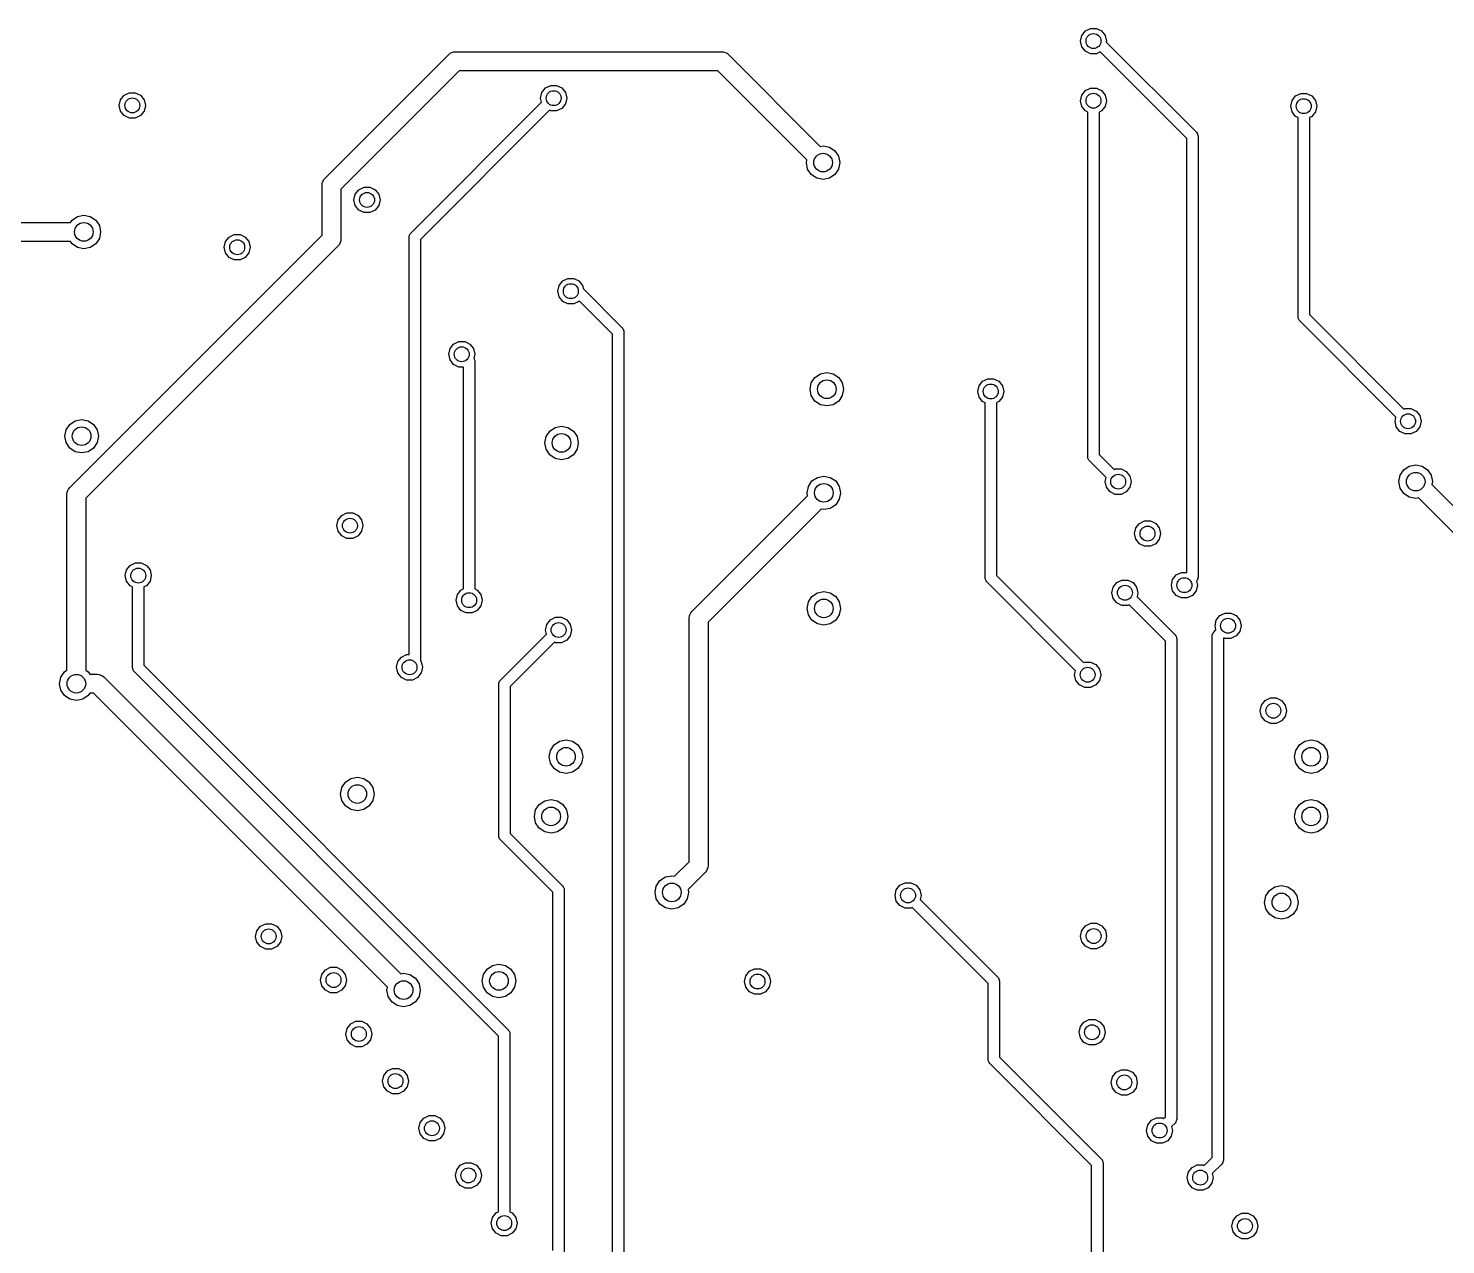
# Model space of a CAD drawing. Extents: x 0.05 to 3.89, y 0.04 to 4.21.
# Drawn here: x 1.637 to 2.386, y 2.164 to 2.806 of the extents above; entities that cross this region are included whole.
import ezdxf

# ---------------------------------------------------------------- set-up
doc = ezdxf.new("R2010")
doc.units = 0
doc.header["$MEASUREMENT"] = 0
doc.layers.add('BLACK', color=7, linetype='CONTINUOUS')

msp = doc.modelspace()

# ---------------------------------------------------------------- linework, layer by layer
at = {"layer": 'BLACK', "linetype": 'CONTINUOUS'}
for p, q in [((2.19305, 2.79921), (2.19373, 2.8022)), ((2.19373, 2.8022), (2.19564, 2.8046)), ((2.19564, 2.8046), (2.1984, 2.80593)), ((2.1984, 2.80593), (2.20147, 2.80593)), ((2.20147, 2.80593), (2.20423, 2.8046)), ((2.20423, 2.8046), (2.20614, 2.8022)), ((2.20614, 2.8022), (2.20683, 2.79921)), ((1.86003, 2.79274), (1.86184, 2.79349)), ((1.86184, 2.79349), (1.86281, 2.79358)), ((1.86184, 2.79349), (1.86184, 2.79349)), ((1.86281, 2.79358), (2.00354, 2.79358)), ((2.00354, 2.79358), (2.00452, 2.79349)), ((2.00452, 2.79349), (2.00452, 2.79349)), ((2.00452, 2.79349), (2.00527, 2.79318)), ((2.00527, 2.79318), (2.00632, 2.79274)), ((2.19373, 2.79622), (2.19305, 2.79921)), ((2.19564, 2.79383), (2.19373, 2.79622)), ((2.1984, 2.7925), (2.19564, 2.79383)), ((2.20346, 2.79345), (2.20147, 2.7925)), ((2.24918, 2.74773), (2.20346, 2.79345)), ((2.20683, 2.79921), (2.20671, 2.79869)), ((2.20671, 2.79869), (2.2543, 2.7511)), ((1.79383, 2.72667), (1.85928, 2.79212)), ((1.85928, 2.79212), (1.86003, 2.79274)), ((2.00632, 2.79274), (2.00632, 2.79274)), ((2.00632, 2.79274), (2.00708, 2.79212)), ((2.00708, 2.79212), (2.0556, 2.7436)), ((2.20147, 2.7925), (2.1984, 2.7925)), ((1.86488, 2.78358), (1.80236, 2.72106)), ((2.00147, 2.78358), (1.86488, 2.78358)), ((2.04852, 2.73653), (2.00147, 2.78358)), ((1.68592, 2.76821), (1.68783, 2.77061)), ((1.68783, 2.77061), (1.69059, 2.77194)), ((1.69059, 2.77194), (1.69366, 2.77194)), ((1.69366, 2.77194), (1.69642, 2.77061)), ((1.69642, 2.77061), (1.69833, 2.76821)), ((1.90785, 2.76907), (1.90853, 2.77205)), ((1.90853, 2.77205), (1.91044, 2.77445)), ((1.91044, 2.77445), (1.9132, 2.77578)), ((1.9132, 2.77578), (1.91627, 2.77578)), ((1.91627, 2.77578), (1.91903, 2.77445)), ((1.91903, 2.77445), (1.92094, 2.77205)), ((1.92094, 2.77205), (1.92162, 2.76907)), ((2.19305, 2.76772), (2.19373, 2.77071)), ((2.19373, 2.77071), (2.19564, 2.7731)), ((2.19564, 2.7731), (2.1984, 2.77443)), ((2.1984, 2.77443), (2.20147, 2.77443)), ((2.20147, 2.77443), (2.20423, 2.7731)), ((2.20423, 2.7731), (2.20614, 2.77071)), ((2.20614, 2.77071), (2.20683, 2.76772)), ((2.30673, 2.77021), (2.30949, 2.77154)), ((2.30949, 2.77154), (2.31256, 2.77154)), ((2.31256, 2.77154), (2.31532, 2.77021)), ((1.68524, 2.76522), (1.68592, 2.76821)), ((1.68592, 2.76223), (1.68524, 2.76522)), ((1.69833, 2.76821), (1.69902, 2.76522)), ((1.69902, 2.76522), (1.69833, 2.76223)), ((1.83928, 2.69785), (1.90834, 2.76691)), ((1.90834, 2.76691), (1.90785, 2.76907)), ((1.91903, 2.76368), (1.91627, 2.76235)), ((1.92094, 2.76608), (1.91903, 2.76368)), ((1.92162, 2.76907), (1.92094, 2.76608)), ((2.19373, 2.76473), (2.19305, 2.76772)), ((2.19564, 2.76233), (2.19373, 2.76473)), ((2.20614, 2.76473), (2.20423, 2.76233)), ((2.20683, 2.76772), (2.20614, 2.76473)), ((2.30413, 2.76483), (2.30482, 2.76782)), ((2.30482, 2.76184), (2.30413, 2.76483)), ((2.30482, 2.76782), (2.30673, 2.77021)), ((2.31532, 2.77021), (2.31723, 2.76782)), ((2.31723, 2.76782), (2.31791, 2.76483)), ((2.31791, 2.76483), (2.31723, 2.76184)), ((1.68783, 2.75983), (1.68592, 2.76223)), ((1.69059, 2.7585), (1.68783, 2.75983)), ((1.69366, 2.7585), (1.69059, 2.7585)), ((1.69642, 2.75983), (1.69366, 2.7585)), ((1.69833, 2.76223), (1.69642, 2.75983)), ((1.91257, 2.76265), (1.8444, 2.69449)), ((1.9132, 2.76235), (1.91257, 2.76265)), ((1.91627, 2.76235), (1.9132, 2.76235)), ((2.19694, 2.76171), (2.19564, 2.76233)), ((2.19694, 2.57959), (2.19694, 2.76171)), ((2.20423, 2.76233), (2.20294, 2.76171)), ((2.20294, 2.76171), (2.20294, 2.58083)), ((2.30673, 2.75944), (2.30482, 2.76184)), ((2.30802, 2.75882), (2.30673, 2.75944)), ((2.30802, 2.65354), (2.30802, 2.75882)), ((2.31532, 2.75944), (2.31402, 2.75882)), ((2.31402, 2.75882), (2.31402, 2.65479)), ((2.31723, 2.76184), (2.31532, 2.75944)), ((2.2543, 2.7511), (2.25467, 2.75064)), ((2.25467, 2.75064), (2.25512, 2.74956)), ((2.25512, 2.74956), (2.25518, 2.74897)), ((2.25518, 2.74897), (2.25518, 2.51607)), ((2.0556, 2.7436), (2.05709, 2.7439)), ((2.05709, 2.7439), (2.06048, 2.74322)), ((2.06048, 2.74322), (2.06335, 2.7413)), ((2.06335, 2.7413), (2.06527, 2.73843)), ((2.24918, 2.51859), (2.24918, 2.74773)), ((2.04823, 2.73504), (2.04852, 2.73653)), ((2.0489, 2.73165), (2.04823, 2.73504)), ((2.06527, 2.73843), (2.06594, 2.73504)), ((2.06594, 2.73504), (2.06527, 2.73165)), ((1.79277, 2.72486), (1.7932, 2.72591)), ((1.7932, 2.72591), (1.79383, 2.72667)), ((1.7932, 2.72591), (1.7932, 2.72591)), ((2.05082, 2.72878), (2.0489, 2.73165)), ((2.0537, 2.72686), (2.05082, 2.72878)), ((2.05709, 2.72618), (2.0537, 2.72686)), ((2.06048, 2.72686), (2.05709, 2.72618)), ((2.06335, 2.72878), (2.06048, 2.72686)), ((2.06527, 2.73165), (2.06335, 2.72878)), ((1.79236, 2.72313), (1.79246, 2.72411)), ((1.79236, 2.69668), (1.79236, 2.72313)), ((1.79246, 2.72411), (1.79268, 2.72464)), ((1.79268, 2.72464), (1.79277, 2.72486)), ((1.80236, 2.72106), (1.80236, 2.69461)), ((1.80925, 2.71535), (1.80993, 2.71834)), ((1.80993, 2.71834), (1.81185, 2.72074)), ((1.81185, 2.72074), (1.81461, 2.72207)), ((1.81461, 2.72207), (1.81767, 2.72207)), ((1.81767, 2.72207), (1.82044, 2.72074)), ((1.82044, 2.72074), (1.82235, 2.71834)), ((1.82235, 2.71834), (1.82303, 2.71535)), ((1.80993, 2.71236), (1.80925, 2.71535)), ((1.81185, 2.70997), (1.80993, 2.71236)), ((1.82235, 2.71236), (1.82044, 2.70997)), ((1.82303, 2.71535), (1.82235, 2.71236)), ((1.24213, 2.70343), (1.65943, 2.70343)), ((1.65943, 2.70343), (1.66027, 2.70469)), ((1.66027, 2.70469), (1.66315, 2.70661)), ((1.66315, 2.70661), (1.66654, 2.70728)), ((1.66654, 2.70728), (1.66993, 2.70661)), ((1.66993, 2.70661), (1.6728, 2.70469)), ((1.6728, 2.70469), (1.67472, 2.70182)), ((1.81461, 2.70864), (1.81185, 2.70997)), ((1.81767, 2.70864), (1.81461, 2.70864)), ((1.82044, 2.70997), (1.81767, 2.70864)), ((1.65906, 2.56338), (1.79236, 2.69668)), ((1.67472, 2.70182), (1.67539, 2.69843)), ((1.67539, 2.69843), (1.67472, 2.69504)), ((1.74133, 2.69334), (1.74324, 2.69574)), ((1.74324, 2.69574), (1.74601, 2.69707)), ((1.74601, 2.69707), (1.74907, 2.69707)), ((1.74907, 2.69707), (1.75184, 2.69574)), ((1.75184, 2.69574), (1.75375, 2.69334)), ((1.8384, 2.69573), (1.83846, 2.69631)), ((1.8384, 2.47522), (1.8384, 2.69573)), ((1.83846, 2.69631), (1.8389, 2.6974)), ((1.8389, 2.6974), (1.83928, 2.69785)), ((1.65943, 2.69343), (1.2442, 2.69343)), ((1.66027, 2.69216), (1.65943, 2.69343)), ((1.66315, 2.69024), (1.66027, 2.69216)), ((1.66654, 2.68957), (1.66315, 2.69024)), ((1.66993, 2.69024), (1.66654, 2.68957)), ((1.8009, 2.69107), (1.6676, 2.55777)), ((1.6728, 2.69216), (1.66993, 2.69024)), ((1.67472, 2.69504), (1.6728, 2.69216)), ((1.74065, 2.69035), (1.74133, 2.69334)), ((1.74133, 2.68736), (1.74065, 2.69035)), ((1.75375, 2.69334), (1.75443, 2.69035)), ((1.75443, 2.69035), (1.75375, 2.68736)), ((1.80152, 2.69183), (1.8009, 2.69107)), ((1.80218, 2.69343), (1.80152, 2.69183)), ((1.80152, 2.69183), (1.80152, 2.69183)), ((1.80227, 2.69363), (1.80218, 2.69343)), ((1.80236, 2.69461), (1.80227, 2.69363)), ((1.80227, 2.69363), (1.80227, 2.69363)), ((1.8444, 2.69449), (1.8444, 2.47198)), ((1.74324, 2.68497), (1.74133, 2.68736)), ((1.74601, 2.68364), (1.74324, 2.68497)), ((1.74907, 2.68364), (1.74601, 2.68364)), ((1.75184, 2.68497), (1.74907, 2.68364)), ((1.75375, 2.68736), (1.75184, 2.68497)), ((1.91951, 2.67252), (1.92228, 2.67385)), ((1.92228, 2.67385), (1.92534, 2.67385)), ((1.92534, 2.67385), (1.9281, 2.67252)), ((1.91692, 2.66713), (1.9176, 2.67012)), ((1.9176, 2.66415), (1.91692, 2.66713)), ((1.9176, 2.67012), (1.91951, 2.67252)), ((1.9281, 2.67252), (1.93002, 2.67012)), ((1.93002, 2.67012), (1.93043, 2.6683)), ((1.93043, 2.6683), (1.95094, 2.64779)), ((1.91951, 2.66175), (1.9176, 2.66415)), ((1.92228, 2.66042), (1.91951, 2.66175)), ((1.92534, 2.66042), (1.92228, 2.66042)), ((1.9281, 2.66175), (1.92534, 2.66042)), ((1.92828, 2.66197), (1.9281, 2.66175)), ((1.94582, 2.64443), (1.92828, 2.66197)), ((2.30808, 2.65296), (2.30802, 2.65354)), ((2.30853, 2.65188), (2.30808, 2.65296)), ((2.3089, 2.65142), (2.30853, 2.65188)), ((2.35974, 2.60058), (2.3089, 2.65142)), ((2.31402, 2.65479), (2.36397, 2.60484)), ((1.94582, 2.15709), (1.94582, 2.64443)), ((1.95094, 2.64779), (1.95131, 2.64734)), ((1.95131, 2.64734), (1.95131, 2.64734)), ((1.95131, 2.64734), (1.95176, 2.64625)), ((1.95176, 2.64625), (1.95182, 2.64567)), ((1.95182, 2.64567), (1.95182, 2.15584)), ((1.8593, 2.63381), (1.85999, 2.6368)), ((1.85999, 2.6368), (1.8619, 2.63919)), ((1.8619, 2.63919), (1.86466, 2.64052)), ((1.86466, 2.64052), (1.86773, 2.64052)), ((1.86773, 2.64052), (1.87049, 2.63919)), ((1.87049, 2.63919), (1.8724, 2.6368)), ((1.8724, 2.6368), (1.87308, 2.63381)), ((1.85999, 2.63082), (1.8593, 2.63381)), ((1.8619, 2.62842), (1.85999, 2.63082)), ((1.86466, 2.62709), (1.8619, 2.62842)), ((1.87308, 2.63381), (1.87258, 2.63158)), ((1.87258, 2.63158), (1.87302, 2.63051)), ((1.87302, 2.63051), (1.87308, 2.62992)), ((1.87308, 2.62992), (1.87308, 2.50995)), ((1.86708, 2.62709), (1.86466, 2.62709)), ((1.86708, 2.50995), (1.86708, 2.62709)), ((2.05087, 2.61874), (2.05279, 2.62162)), ((2.05279, 2.62162), (2.05567, 2.62354)), ((2.05567, 2.62354), (2.05906, 2.62421)), ((2.05906, 2.62421), (2.06245, 2.62354)), ((2.06245, 2.62354), (2.06532, 2.62162)), ((2.06532, 2.62162), (2.06724, 2.61874)), ((2.14137, 2.61956), (2.14414, 2.62089)), ((2.14414, 2.62089), (2.1472, 2.62089)), ((2.1472, 2.62089), (2.14996, 2.61956)), ((2.0502, 2.61535), (2.05087, 2.61874)), ((2.05087, 2.61196), (2.0502, 2.61535)), ((2.06724, 2.61874), (2.06791, 2.61535)), ((2.06791, 2.61535), (2.06724, 2.61196)), ((2.13878, 2.61417), (2.13946, 2.61716)), ((2.13946, 2.61118), (2.13878, 2.61417)), ((2.13946, 2.61716), (2.14137, 2.61956)), ((2.14996, 2.61956), (2.15188, 2.61716)), ((2.15188, 2.61716), (2.15256, 2.61417)), ((2.15256, 2.61417), (2.15188, 2.61118)), ((2.05279, 2.60909), (2.05087, 2.61196)), ((2.05567, 2.60717), (2.05279, 2.60909)), ((2.05906, 2.6065), (2.05567, 2.60717)), ((2.06245, 2.60717), (2.05906, 2.6065)), ((2.06532, 2.60909), (2.06245, 2.60717)), ((2.06724, 2.61196), (2.06532, 2.60909)), ((2.14137, 2.60879), (2.13946, 2.61118)), ((2.14267, 2.60816), (2.14137, 2.60879)), ((2.14267, 2.51575), (2.14267, 2.60816)), ((2.14996, 2.60879), (2.14867, 2.60816)), ((2.14867, 2.60816), (2.14867, 2.51699)), ((2.15188, 2.61118), (2.14996, 2.60879)), ((1.65909, 2.59681), (1.66196, 2.59874)), ((1.66196, 2.59874), (1.66535, 2.59941)), ((1.66535, 2.59941), (1.66874, 2.59874)), ((1.66874, 2.59874), (1.67162, 2.59681)), ((2.35925, 2.59843), (2.35974, 2.60058)), ((2.35993, 2.59544), (2.35925, 2.59843)), ((2.36397, 2.60484), (2.36461, 2.60514)), ((2.36461, 2.60514), (2.36767, 2.60514)), ((2.36767, 2.60514), (2.37044, 2.60381)), ((2.37044, 2.60381), (2.37235, 2.60141)), ((2.37235, 2.60141), (2.37303, 2.59843)), ((2.37303, 2.59843), (2.37235, 2.59544)), ((1.6565, 2.59055), (1.65717, 2.59394)), ((1.65717, 2.59394), (1.65909, 2.59681)), ((1.67162, 2.59681), (1.67354, 2.59394)), ((1.67354, 2.59394), (1.67421, 2.59055)), ((1.91071, 2.5904), (1.91263, 2.59327)), ((1.91263, 2.59327), (1.91551, 2.59519)), ((1.91551, 2.59519), (1.9189, 2.59587)), ((1.9189, 2.59587), (1.92229, 2.59519)), ((1.92229, 2.59519), (1.92516, 2.59327)), ((1.92516, 2.59327), (1.92708, 2.5904)), ((2.36185, 2.59304), (2.35993, 2.59544)), ((2.36461, 2.59171), (2.36185, 2.59304)), ((2.36767, 2.59171), (2.36461, 2.59171)), ((2.37044, 2.59304), (2.36767, 2.59171)), ((2.37235, 2.59544), (2.37044, 2.59304)), ((1.65717, 2.58716), (1.6565, 2.59055)), ((1.65909, 2.58429), (1.65717, 2.58716)), ((1.66196, 2.58237), (1.65909, 2.58429)), ((1.67162, 2.58429), (1.66874, 2.58237)), ((1.67354, 2.58716), (1.67162, 2.58429)), ((1.67421, 2.59055), (1.67354, 2.58716)), ((1.91004, 2.58701), (1.91071, 2.5904)), ((1.91071, 2.58362), (1.91004, 2.58701)), ((1.91263, 2.58074), (1.91071, 2.58362)), ((1.92708, 2.58362), (1.92516, 2.58074)), ((1.92708, 2.5904), (1.92776, 2.58701)), ((1.92776, 2.58701), (1.92708, 2.58362)), ((1.66535, 2.58169), (1.66196, 2.58237)), ((1.66874, 2.58237), (1.66535, 2.58169)), ((1.91551, 2.57882), (1.91263, 2.58074)), ((1.9189, 2.57815), (1.91551, 2.57882)), ((1.92229, 2.57882), (1.9189, 2.57815)), ((1.92516, 2.58074), (1.92229, 2.57882)), ((2.19699, 2.57901), (2.19694, 2.57959)), ((2.19744, 2.57792), (2.19699, 2.57901)), ((2.19782, 2.57747), (2.19744, 2.57792)), ((2.20659, 2.56869), (2.19782, 2.57747)), ((2.20294, 2.58083), (2.21082, 2.57295)), ((2.05122, 2.56689), (2.05409, 2.56881)), ((2.05409, 2.56881), (2.05748, 2.56949)), ((2.05748, 2.56949), (2.06087, 2.56881)), ((2.06087, 2.56881), (2.06374, 2.56689)), ((2.2061, 2.56654), (2.20659, 2.56869)), ((2.21082, 2.57295), (2.21146, 2.57325)), ((2.21146, 2.57325), (2.21453, 2.57325)), ((2.21453, 2.57325), (2.21729, 2.57192)), ((2.21729, 2.57192), (2.2192, 2.56952)), ((2.2192, 2.56952), (2.21988, 2.56654)), ((2.36132, 2.56654), (2.36199, 2.56993)), ((2.36199, 2.56993), (2.36391, 2.5728)), ((2.36391, 2.5728), (2.36679, 2.57472)), ((2.36679, 2.57472), (2.37018, 2.57539)), ((2.37018, 2.57539), (2.37357, 2.57472)), ((2.37357, 2.57472), (2.37644, 2.5728)), ((2.37644, 2.5728), (2.37836, 2.56993)), ((2.37836, 2.56993), (2.37904, 2.56654)), ((1.65769, 2.56082), (1.65779, 2.56104)), ((1.65779, 2.56104), (1.6581, 2.56179)), ((1.6581, 2.56179), (1.65844, 2.56262)), ((1.65844, 2.56262), (1.65906, 2.56338)), ((1.65844, 2.56262), (1.65844, 2.56262)), ((2.04862, 2.56063), (2.0493, 2.56402)), ((2.0493, 2.56402), (2.05122, 2.56689)), ((2.06374, 2.56689), (2.06566, 2.56402)), ((2.06566, 2.56402), (2.06634, 2.56063)), ((2.20678, 2.56355), (2.2061, 2.56654)), ((2.2087, 2.56115), (2.20678, 2.56355)), ((2.21146, 2.55982), (2.2087, 2.56115)), ((2.21729, 2.56115), (2.21453, 2.55982)), ((2.2192, 2.56355), (2.21729, 2.56115)), ((2.21988, 2.56654), (2.2192, 2.56355)), ((2.36199, 2.56315), (2.36132, 2.56654)), ((2.36391, 2.56027), (2.36199, 2.56315)), ((2.37904, 2.56654), (2.37874, 2.56504)), ((2.37874, 2.56504), (2.42243, 2.52135)), ((1.6576, 2.55985), (1.65769, 2.56082)), ((1.6576, 2.46695), (1.6576, 2.55985)), ((1.6676, 2.55777), (1.6676, 2.46695)), ((1.9878, 2.49802), (2.04892, 2.55914)), ((2.04892, 2.55914), (2.04862, 2.56063)), ((2.06374, 2.55437), (2.06087, 2.55245)), ((2.06566, 2.55724), (2.06374, 2.55437)), ((2.06634, 2.56063), (2.06566, 2.55724)), ((2.21453, 2.55982), (2.21146, 2.55982)), ((2.36679, 2.55835), (2.36391, 2.56027)), ((2.37018, 2.55768), (2.36679, 2.55835)), ((2.37167, 2.55797), (2.37018, 2.55768)), ((2.4139, 2.51574), (2.37167, 2.55797)), ((1.8002, 2.54331), (1.80088, 2.5463)), ((1.80088, 2.5463), (1.80279, 2.54869)), ((1.80279, 2.54869), (1.80555, 2.55002)), ((1.80555, 2.55002), (1.80862, 2.55002)), ((1.80862, 2.55002), (1.81138, 2.54869)), ((1.81138, 2.54869), (1.81329, 2.5463)), ((1.81329, 2.5463), (1.81398, 2.54331)), ((2.05599, 2.55207), (1.99634, 2.49242)), ((2.05748, 2.55177), (2.05599, 2.55207)), ((2.06087, 2.55245), (2.05748, 2.55177)), ((1.80088, 2.54032), (1.8002, 2.54331)), ((1.80279, 2.53792), (1.80088, 2.54032)), ((1.81329, 2.54032), (1.81138, 2.53792)), ((1.81398, 2.54331), (1.81329, 2.54032)), ((2.2216, 2.53912), (2.22228, 2.54211)), ((2.22228, 2.53613), (2.2216, 2.53912)), ((2.22228, 2.54211), (2.22419, 2.5445)), ((2.22419, 2.5445), (2.22696, 2.54583)), ((2.22696, 2.54583), (2.23002, 2.54583)), ((2.23002, 2.54583), (2.23279, 2.5445)), ((2.23279, 2.5445), (2.2347, 2.54211)), ((2.2347, 2.54211), (2.23538, 2.53912)), ((2.23538, 2.53912), (2.2347, 2.53613)), ((1.80555, 2.53659), (1.80279, 2.53792)), ((1.80862, 2.53659), (1.80555, 2.53659)), ((1.81138, 2.53792), (1.80862, 2.53659)), ((2.22419, 2.53373), (2.22228, 2.53613)), ((2.22696, 2.5324), (2.22419, 2.53373)), ((2.23002, 2.5324), (2.22696, 2.5324)), ((2.23279, 2.53373), (2.23002, 2.5324)), ((2.2347, 2.53613), (2.23279, 2.53373)), ((1.69098, 2.52232), (1.69374, 2.52365)), ((1.69374, 2.52365), (1.69681, 2.52365)), ((1.69681, 2.52365), (1.69957, 2.52232)), ((1.68839, 2.51693), (1.68907, 2.51992)), ((1.68907, 2.51394), (1.68839, 2.51693)), ((1.68907, 2.51992), (1.69098, 2.52232)), ((1.69957, 2.52232), (1.70148, 2.51992)), ((1.70148, 2.51992), (1.70217, 2.51693)), ((1.70217, 2.51693), (1.70148, 2.51394)), ((2.14867, 2.51699), (2.19468, 2.47098)), ((2.24176, 2.51486), (2.24367, 2.51726)), ((2.24367, 2.51726), (2.24644, 2.51859)), ((2.24644, 2.51859), (2.24918, 2.51859)), ((2.25518, 2.51607), (2.25512, 2.51549)), ((1.69098, 2.51154), (1.68907, 2.51394)), ((1.69228, 2.51092), (1.69098, 2.51154)), ((1.69228, 2.46832), (1.69228, 2.51092)), ((1.69957, 2.51154), (1.69828, 2.51092)), ((1.69828, 2.51092), (1.69828, 2.46956)), ((1.70148, 2.51394), (1.69957, 2.51154)), ((1.86387, 2.50693), (1.86578, 2.50932)), ((1.86578, 2.50932), (1.86708, 2.50995)), ((1.87308, 2.50995), (1.87437, 2.50932)), ((1.87437, 2.50932), (1.87629, 2.50693)), ((2.05409, 2.50779), (2.05748, 2.50846)), ((2.05748, 2.50846), (2.06087, 2.50779)), ((2.14273, 2.51516), (2.14267, 2.51575)), ((2.14317, 2.51408), (2.14273, 2.51516)), ((2.14355, 2.51363), (2.14317, 2.51408)), ((2.19045, 2.46672), (2.14355, 2.51363)), ((2.20965, 2.50787), (2.21033, 2.51086)), ((2.21033, 2.51086), (2.21224, 2.51326)), ((2.21224, 2.51326), (2.215, 2.51459)), ((2.215, 2.51459), (2.21807, 2.51459)), ((2.21807, 2.51459), (2.22083, 2.51326)), ((2.22083, 2.51326), (2.22274, 2.51086)), ((2.22274, 2.51086), (2.22343, 2.50787)), ((2.24108, 2.51187), (2.24176, 2.51486)), ((2.24176, 2.50888), (2.24108, 2.51187)), ((2.24367, 2.50648), (2.24176, 2.50888)), ((2.25418, 2.50888), (2.25227, 2.50648)), ((2.25486, 2.51187), (2.25418, 2.50888)), ((2.25467, 2.51441), (2.25436, 2.51404)), ((2.25436, 2.51404), (2.25486, 2.51187)), ((2.25512, 2.51549), (2.25467, 2.51441)), ((1.86319, 2.50394), (1.86387, 2.50693)), ((1.86387, 2.50095), (1.86319, 2.50394)), ((1.87629, 2.50693), (1.87697, 2.50394)), ((1.87697, 2.50394), (1.87629, 2.50095)), ((2.04862, 2.49961), (2.0493, 2.503)), ((2.0493, 2.503), (2.05122, 2.50587)), ((2.05122, 2.50587), (2.05409, 2.50779)), ((2.06087, 2.50779), (2.06374, 2.50587)), ((2.06374, 2.50587), (2.06566, 2.503)), ((2.06566, 2.503), (2.06634, 2.49961)), ((2.21033, 2.50488), (2.20965, 2.50787)), ((2.21224, 2.50249), (2.21033, 2.50488)), ((2.215, 2.50116), (2.21224, 2.50249)), ((2.21807, 2.50116), (2.215, 2.50116)), ((2.2187, 2.50146), (2.21807, 2.50116)), ((2.2379, 2.48227), (2.2187, 2.50146)), ((2.22343, 2.50787), (2.22293, 2.50572)), ((2.22293, 2.50572), (2.24302, 2.48564)), ((2.24644, 2.50515), (2.24367, 2.50648)), ((2.2495, 2.50515), (2.24644, 2.50515)), ((2.25227, 2.50648), (2.2495, 2.50515)), ((1.86578, 2.49855), (1.86387, 2.50095)), ((1.86855, 2.49722), (1.86578, 2.49855)), ((1.87161, 2.49722), (1.86855, 2.49722)), ((1.87437, 2.49855), (1.87161, 2.49722)), ((1.87629, 2.50095), (1.87437, 2.49855)), ((1.91112, 2.49118), (1.91303, 2.49358)), ((1.91303, 2.49358), (1.91579, 2.49491)), ((1.91579, 2.49491), (1.91886, 2.49491)), ((1.91886, 2.49491), (1.92162, 2.49358)), ((1.92162, 2.49358), (1.92353, 2.49118)), ((1.98634, 2.49449), (1.98643, 2.49546)), ((1.98634, 2.36585), (1.98634, 2.49449)), ((1.98643, 2.49546), (1.98658, 2.49582)), ((1.98658, 2.49582), (1.98705, 2.49696)), ((1.98705, 2.49696), (1.98718, 2.49727)), ((1.98718, 2.49727), (1.9878, 2.49802)), ((1.98718, 2.49727), (1.98718, 2.49727)), ((2.0493, 2.49622), (2.04862, 2.49961)), ((2.05122, 2.49334), (2.0493, 2.49622)), ((2.06566, 2.49622), (2.06374, 2.49334)), ((2.06634, 2.49961), (2.06566, 2.49622)), ((2.26483, 2.49342), (2.26675, 2.49582)), ((2.26675, 2.49582), (2.26951, 2.49715)), ((2.26951, 2.49715), (2.27258, 2.49715)), ((2.27258, 2.49715), (2.27534, 2.49582)), ((2.27534, 2.49582), (2.27725, 2.49342)), ((1.88658, 2.46169), (1.91092, 2.48603)), ((1.91043, 2.48819), (1.91112, 2.49118)), ((1.91092, 2.48603), (1.91043, 2.48819)), ((1.92353, 2.49118), (1.92421, 2.48819)), ((1.92421, 2.48819), (1.92353, 2.4852)), ((1.99634, 2.49242), (1.99634, 2.36378)), ((2.05409, 2.49142), (2.05122, 2.49334)), ((2.05748, 2.49075), (2.05409, 2.49142)), ((2.06087, 2.49142), (2.05748, 2.49075)), ((2.06374, 2.49334), (2.06087, 2.49142)), ((2.26264, 2.48555), (2.26309, 2.48663)), ((2.26309, 2.48663), (2.26346, 2.48709)), ((2.26346, 2.48709), (2.26464, 2.48827)), ((2.26415, 2.49043), (2.26483, 2.49342)), ((2.26464, 2.48827), (2.26415, 2.49043)), ((2.27725, 2.48744), (2.27534, 2.48504)), ((2.27725, 2.49342), (2.27793, 2.49043)), ((2.27793, 2.49043), (2.27725, 2.48744)), ((1.91515, 2.48178), (1.8917, 2.45832)), ((1.91579, 2.48147), (1.91515, 2.48178)), ((1.91886, 2.48147), (1.91579, 2.48147)), ((1.92162, 2.4828), (1.91886, 2.48147)), ((1.92353, 2.4852), (1.92162, 2.4828)), ((2.2379, 2.23117), (2.2379, 2.48227)), ((2.24302, 2.48564), (2.24339, 2.48518)), ((2.24339, 2.48518), (2.24358, 2.48473)), ((2.24358, 2.48473), (2.24384, 2.4841)), ((2.24384, 2.4841), (2.2439, 2.48351)), ((2.2439, 2.48351), (2.2439, 2.22993)), ((2.26258, 2.48497), (2.26264, 2.48555)), ((2.26258, 2.20954), (2.26258, 2.48497)), ((2.26887, 2.48402), (2.26858, 2.48373)), ((2.26858, 2.48373), (2.26858, 2.2083)), ((2.26951, 2.48371), (2.26887, 2.48402)), ((2.27258, 2.48371), (2.26951, 2.48371)), ((2.27534, 2.48504), (2.27258, 2.48371)), ((1.83169, 2.4685), (1.83238, 2.47149)), ((1.83238, 2.47149), (1.83429, 2.47389)), ((1.83429, 2.47389), (1.83705, 2.47522)), ((1.83705, 2.47522), (1.8384, 2.47522)), ((1.8444, 2.47198), (1.84479, 2.47149)), ((1.84479, 2.47149), (1.84547, 2.4685)), ((2.19468, 2.47098), (2.19532, 2.47128)), ((2.19532, 2.47128), (2.19838, 2.47128)), ((2.19838, 2.47128), (2.20115, 2.46995)), ((1.65441, 2.46323), (1.65633, 2.46611)), ((1.65633, 2.46611), (1.6576, 2.46695)), ((1.6676, 2.46695), (1.66886, 2.46611)), ((1.66886, 2.46611), (1.66971, 2.46484)), ((1.66971, 2.46484), (1.67362, 2.46484)), ((1.67362, 2.46484), (1.6746, 2.46475)), ((1.6746, 2.46475), (1.6746, 2.46475)), ((1.6746, 2.46475), (1.67501, 2.46458)), ((1.67501, 2.46458), (1.6764, 2.464)), ((1.6764, 2.464), (1.6764, 2.464)), ((1.6764, 2.464), (1.67716, 2.46338)), ((1.69233, 2.46773), (1.69228, 2.46832)), ((1.69278, 2.46665), (1.69233, 2.46773)), ((1.69315, 2.4662), (1.69278, 2.46665)), ((1.88561, 2.27374), (1.69315, 2.4662)), ((1.69828, 2.46956), (1.89073, 2.27711)), ((1.83238, 2.46551), (1.83169, 2.4685)), ((1.83429, 2.46312), (1.83238, 2.46551)), ((1.84479, 2.46551), (1.84288, 2.46312)), ((1.84547, 2.4685), (1.84479, 2.46551)), ((2.18996, 2.46457), (2.19045, 2.46672)), ((2.19064, 2.46158), (2.18996, 2.46457)), ((2.20115, 2.46995), (2.20306, 2.46756)), ((2.20306, 2.46756), (2.20374, 2.46457)), ((2.20374, 2.46457), (2.20306, 2.46158)), ((1.65374, 2.45984), (1.65441, 2.46323)), ((1.65441, 2.45645), (1.65374, 2.45984)), ((1.65633, 2.45358), (1.65441, 2.45645)), ((1.67716, 2.46338), (1.83394, 2.30659)), ((1.83705, 2.46179), (1.83429, 2.46312)), ((1.84012, 2.46179), (1.83705, 2.46179)), ((1.84288, 2.46312), (1.84012, 2.46179)), ((1.8857, 2.45957), (1.88576, 2.46015)), ((1.8857, 2.37954), (1.8857, 2.45957)), ((1.88576, 2.46015), (1.88621, 2.46123)), ((1.88621, 2.46123), (1.88658, 2.46169)), ((1.8917, 2.45832), (1.8917, 2.38078)), ((2.19255, 2.45918), (2.19064, 2.46158)), ((2.19532, 2.45785), (2.19255, 2.45918)), ((2.19838, 2.45785), (2.19532, 2.45785)), ((2.20115, 2.45918), (2.19838, 2.45785)), ((2.20306, 2.46158), (2.20115, 2.45918)), ((1.65921, 2.45166), (1.65633, 2.45358)), ((1.6626, 2.45098), (1.65921, 2.45166)), ((1.66599, 2.45166), (1.6626, 2.45098)), ((1.66886, 2.45358), (1.66599, 2.45166)), ((1.66971, 2.45484), (1.66886, 2.45358)), ((1.67155, 2.45484), (1.66971, 2.45484)), ((1.82687, 2.29952), (1.67155, 2.45484)), ((2.28806, 2.44558), (2.28874, 2.44857)), ((2.28874, 2.44857), (2.29065, 2.45097)), ((2.29065, 2.45097), (2.29342, 2.4523)), ((2.29342, 2.4523), (2.29648, 2.4523)), ((2.29648, 2.4523), (2.29925, 2.45097)), ((2.29925, 2.45097), (2.30116, 2.44857)), ((2.30116, 2.44857), (2.30184, 2.44558)), ((2.28874, 2.44259), (2.28806, 2.44558)), ((2.29065, 2.4402), (2.28874, 2.44259)), ((2.30116, 2.44259), (2.29925, 2.4402)), ((2.30184, 2.44558), (2.30116, 2.44259)), ((2.29342, 2.43886), (2.29065, 2.4402)), ((2.29648, 2.43886), (2.29342, 2.43886)), ((2.29925, 2.4402), (2.29648, 2.43886)), ((1.91308, 2.42465), (1.915, 2.42752)), ((1.915, 2.42752), (1.91787, 2.42944)), ((1.91787, 2.42944), (1.92126, 2.43012)), ((1.92126, 2.43012), (1.92465, 2.42944)), ((1.92465, 2.42944), (1.92752, 2.42752)), ((1.92752, 2.42752), (1.92944, 2.42465)), ((2.30678, 2.42465), (2.3087, 2.42752)), ((2.3087, 2.42752), (2.31157, 2.42944)), ((2.31157, 2.42944), (2.31496, 2.43012)), ((2.31496, 2.43012), (2.31835, 2.42944)), ((2.31835, 2.42944), (2.32122, 2.42752)), ((2.32122, 2.42752), (2.32314, 2.42465)), ((1.9124, 2.42126), (1.91308, 2.42465)), ((1.91308, 2.41787), (1.9124, 2.42126)), ((1.92944, 2.42465), (1.93012, 2.42126)), ((1.93012, 2.42126), (1.92944, 2.41787)), ((2.3061, 2.42126), (2.30678, 2.42465)), ((2.30678, 2.41787), (2.3061, 2.42126)), ((2.32314, 2.42465), (2.32382, 2.42126)), ((2.32382, 2.42126), (2.32314, 2.41787)), ((1.915, 2.415), (1.91308, 2.41787)), ((1.91787, 2.41308), (1.915, 2.415)), ((1.92126, 2.4124), (1.91787, 2.41308)), ((1.92465, 2.41308), (1.92126, 2.4124)), ((1.92752, 2.415), (1.92465, 2.41308)), ((1.92944, 2.41787), (1.92752, 2.415)), ((2.3087, 2.415), (2.30678, 2.41787)), ((2.31157, 2.41308), (2.3087, 2.415)), ((2.31496, 2.4124), (2.31157, 2.41308)), ((2.31835, 2.41308), (2.31496, 2.4124)), ((2.32122, 2.415), (2.31835, 2.41308)), ((2.32314, 2.41787), (2.32122, 2.415)), ((1.80217, 2.40157), (1.80284, 2.40496)), ((1.80284, 2.40496), (1.80476, 2.40784)), ((1.80476, 2.40784), (1.80763, 2.40976)), ((1.80763, 2.40976), (1.81102, 2.41043)), ((1.81102, 2.41043), (1.81441, 2.40976)), ((1.81441, 2.40976), (1.81729, 2.40784)), ((1.81729, 2.40784), (1.81921, 2.40496)), ((1.81921, 2.40496), (1.81988, 2.40157)), ((1.80284, 2.39818), (1.80217, 2.40157)), ((1.80476, 2.39531), (1.80284, 2.39818)), ((1.81921, 2.39818), (1.81729, 2.39531)), ((1.81988, 2.40157), (1.81921, 2.39818)), ((1.90712, 2.39603), (1.91, 2.39795)), ((1.91, 2.39795), (1.91339, 2.39862)), ((1.91339, 2.39862), (1.91678, 2.39795)), ((1.91678, 2.39795), (1.91965, 2.39603)), ((2.3087, 2.39603), (2.31157, 2.39795)), ((2.31157, 2.39795), (2.31496, 2.39862)), ((2.31496, 2.39862), (2.31835, 2.39795)), ((2.31835, 2.39795), (2.32122, 2.39603)), ((1.80763, 2.39339), (1.80476, 2.39531)), ((1.81102, 2.39272), (1.80763, 2.39339)), ((1.81441, 2.39339), (1.81102, 2.39272)), ((1.81729, 2.39531), (1.81441, 2.39339)), ((1.90453, 2.38976), (1.9052, 2.39315)), ((1.9052, 2.38637), (1.90453, 2.38976)), ((1.9052, 2.39315), (1.90712, 2.39603)), ((1.91965, 2.39603), (1.92157, 2.39315)), ((1.92157, 2.39315), (1.92224, 2.38976)), ((1.92224, 2.38976), (1.92157, 2.38637)), ((2.3061, 2.38976), (2.30678, 2.39315)), ((2.30678, 2.38637), (2.3061, 2.38976)), ((2.30678, 2.39315), (2.3087, 2.39603)), ((2.32122, 2.39603), (2.32314, 2.39315)), ((2.32314, 2.39315), (2.32382, 2.38976)), ((2.32382, 2.38976), (2.32314, 2.38637)), ((1.90712, 2.3835), (1.9052, 2.38637)), ((1.91, 2.38158), (1.90712, 2.3835)), ((1.91339, 2.38091), (1.91, 2.38158)), ((1.91678, 2.38158), (1.91339, 2.38091)), ((1.91965, 2.3835), (1.91678, 2.38158)), ((1.92157, 2.38637), (1.91965, 2.3835)), ((2.3087, 2.3835), (2.30678, 2.38637)), ((2.31157, 2.38158), (2.3087, 2.3835)), ((2.31496, 2.38091), (2.31157, 2.38158)), ((2.31835, 2.38158), (2.31496, 2.38091)), ((2.32122, 2.3835), (2.31835, 2.38158)), ((2.32314, 2.38637), (2.32122, 2.3835)), ((1.88576, 2.37895), (1.8857, 2.37954)), ((1.88621, 2.37787), (1.88576, 2.37895)), ((1.88658, 2.37742), (1.88621, 2.37787)), ((1.91432, 2.34967), (1.88658, 2.37742)), ((1.8917, 2.38078), (1.91944, 2.35304)), ((1.97866, 2.35817), (1.98634, 2.36585)), ((1.99487, 2.36024), (1.98573, 2.3511)), ((1.9955, 2.361), (1.99487, 2.36024)), ((1.99624, 2.3628), (1.9955, 2.361)), ((1.99634, 2.36378), (1.99624, 2.3628)), ((1.99624, 2.3628), (1.99624, 2.3628)), ((1.91944, 2.35304), (1.91982, 2.35258)), ((1.91982, 2.35258), (1.91982, 2.35258)), ((1.91982, 2.35258), (1.92027, 2.3515)), ((1.92027, 2.3515), (1.92032, 2.35092)), ((1.96831, 2.34961), (1.96898, 2.353)), ((1.96898, 2.353), (1.9709, 2.35587)), ((1.9709, 2.35587), (1.97378, 2.35779)), ((1.97378, 2.35779), (1.97717, 2.35846)), ((1.97717, 2.35846), (1.97866, 2.35817)), ((2.09576, 2.35102), (2.09767, 2.35342)), ((2.09767, 2.35342), (2.10044, 2.35475)), ((2.10044, 2.35475), (2.1035, 2.35475)), ((2.1035, 2.35475), (2.10626, 2.35342)), ((2.10626, 2.35342), (2.10818, 2.35102)), ((2.29295, 2.3506), (2.29582, 2.35252)), ((2.29582, 2.35252), (2.29921, 2.3532)), ((2.29921, 2.3532), (2.3026, 2.35252)), ((2.3026, 2.35252), (2.30548, 2.3506)), ((1.91432, 2.1605), (1.91432, 2.34967)), ((1.92032, 2.35092), (1.92032, 2.15926)), ((1.96898, 2.34622), (1.96831, 2.34961)), ((1.9709, 2.34334), (1.96898, 2.34622)), ((1.98535, 2.34622), (1.98343, 2.34334)), ((1.98602, 2.34961), (1.98535, 2.34622)), ((1.98573, 2.3511), (1.98602, 2.34961)), ((2.09508, 2.34803), (2.09576, 2.35102)), ((2.09576, 2.34504), (2.09508, 2.34803)), ((2.09767, 2.34264), (2.09576, 2.34504)), ((2.10818, 2.35102), (2.10886, 2.34803)), ((2.10886, 2.34803), (2.10837, 2.34588)), ((2.10837, 2.34588), (2.14937, 2.30488)), ((2.29035, 2.34434), (2.29103, 2.34773)), ((2.29103, 2.34095), (2.29035, 2.34434)), ((2.29103, 2.34773), (2.29295, 2.3506)), ((2.30548, 2.3506), (2.3074, 2.34773)), ((2.3074, 2.34773), (2.30807, 2.34434)), ((2.30807, 2.34434), (2.3074, 2.34095)), ((1.97378, 2.34142), (1.9709, 2.34334)), ((1.97717, 2.34075), (1.97378, 2.34142)), ((1.98056, 2.34142), (1.97717, 2.34075)), ((1.98343, 2.34334), (1.98056, 2.34142)), ((2.10044, 2.34131), (2.09767, 2.34264)), ((2.1035, 2.34131), (2.10044, 2.34131)), ((2.10414, 2.34162), (2.1035, 2.34131)), ((2.14424, 2.30151), (2.10414, 2.34162)), ((2.29295, 2.33807), (2.29103, 2.34095)), ((2.29582, 2.33615), (2.29295, 2.33807)), ((2.30548, 2.33807), (2.3026, 2.33615)), ((2.3074, 2.34095), (2.30548, 2.33807)), ((1.75728, 2.32638), (1.75797, 2.32937)), ((1.75797, 2.32937), (1.75988, 2.33176)), ((1.75988, 2.33176), (1.76264, 2.33309)), ((1.76264, 2.33309), (1.76571, 2.33309)), ((1.76571, 2.33309), (1.76847, 2.33176)), ((1.76847, 2.33176), (1.77038, 2.32937)), ((1.77038, 2.32937), (1.77106, 2.32638)), ((2.19311, 2.32657), (2.19379, 2.32956)), ((2.19379, 2.32956), (2.1957, 2.33196)), ((2.1957, 2.33196), (2.19847, 2.33329)), ((2.19847, 2.33329), (2.20153, 2.33329)), ((2.20153, 2.33329), (2.2043, 2.33196)), ((2.2043, 2.33196), (2.20621, 2.32956)), ((2.20621, 2.32956), (2.20689, 2.32657)), ((2.29921, 2.33548), (2.29582, 2.33615)), ((2.3026, 2.33615), (2.29921, 2.33548)), ((1.75797, 2.32339), (1.75728, 2.32638)), ((1.75988, 2.32099), (1.75797, 2.32339)), ((1.77038, 2.32339), (1.76847, 2.32099)), ((1.77106, 2.32638), (1.77038, 2.32339)), ((2.19379, 2.32359), (2.19311, 2.32657)), ((2.1957, 2.32119), (2.19379, 2.32359)), ((2.20621, 2.32359), (2.2043, 2.32119)), ((2.20689, 2.32657), (2.20621, 2.32359)), ((1.76264, 2.31966), (1.75988, 2.32099)), ((1.76571, 2.31966), (1.76264, 2.31966)), ((1.76847, 2.32099), (1.76571, 2.31966)), ((2.19847, 2.31986), (2.1957, 2.32119)), ((2.20153, 2.31986), (2.19847, 2.31986)), ((2.2043, 2.32119), (2.20153, 2.31986)), ((1.79154, 2.30335), (1.79222, 2.30634)), ((1.79222, 2.30634), (1.79413, 2.30873)), ((1.79413, 2.30873), (1.79689, 2.31006)), ((1.79689, 2.31006), (1.79996, 2.31006)), ((1.79996, 2.31006), (1.80272, 2.30873)), ((1.80272, 2.30873), (1.80463, 2.30634)), ((1.80463, 2.30634), (1.80531, 2.30335)), ((1.83394, 2.30659), (1.83543, 2.30689)), ((1.83543, 2.30689), (1.83882, 2.30622)), ((1.87697, 2.30289), (1.87764, 2.30628)), ((1.87764, 2.30628), (1.87956, 2.30915)), ((1.87956, 2.30915), (1.88244, 2.31107)), ((1.88244, 2.31107), (1.88583, 2.31175)), ((1.88583, 2.31175), (1.88922, 2.31107)), ((1.88922, 2.31107), (1.89209, 2.30915)), ((1.89209, 2.30915), (1.89401, 2.30628)), ((1.89401, 2.30628), (1.89469, 2.30289)), ((2.01623, 2.30555), (2.01815, 2.30795)), ((2.01815, 2.30795), (2.02091, 2.30928)), ((2.02091, 2.30928), (2.02397, 2.30928)), ((2.02397, 2.30928), (2.02674, 2.30795)), ((2.02674, 2.30795), (2.02865, 2.30555)), ((1.79222, 2.30036), (1.79154, 2.30335)), ((1.79413, 2.29796), (1.79222, 2.30036)), ((1.80463, 2.30036), (1.80272, 2.29796)), ((1.80531, 2.30335), (1.80463, 2.30036)), ((1.82657, 2.29803), (1.82687, 2.29952)), ((1.83882, 2.30622), (1.8417, 2.3043)), ((1.8417, 2.3043), (1.84362, 2.30142)), ((1.84362, 2.30142), (1.84429, 2.29803)), ((1.87764, 2.2995), (1.87697, 2.30289)), ((1.87956, 2.29663), (1.87764, 2.2995)), ((1.89401, 2.2995), (1.89209, 2.29663)), ((1.89469, 2.30289), (1.89401, 2.2995)), ((2.01555, 2.30256), (2.01623, 2.30555)), ((2.01623, 2.29957), (2.01555, 2.30256)), ((2.01815, 2.29717), (2.01623, 2.29957)), ((2.02865, 2.29957), (2.02674, 2.29717)), ((2.02865, 2.30555), (2.02933, 2.30256)), ((2.02933, 2.30256), (2.02865, 2.29957)), ((2.14424, 2.26142), (2.14424, 2.30151)), ((2.14937, 2.30488), (2.14974, 2.30442)), ((2.14974, 2.30442), (2.15019, 2.30334)), ((2.15019, 2.30334), (2.15024, 2.30276)), ((2.15024, 2.30276), (2.15024, 2.26266)), ((1.79689, 2.29663), (1.79413, 2.29796)), ((1.79996, 2.29663), (1.79689, 2.29663)), ((1.80272, 2.29796), (1.79996, 2.29663)), ((1.82725, 2.29464), (1.82657, 2.29803)), ((1.82917, 2.29177), (1.82725, 2.29464)), ((1.83204, 2.28985), (1.82917, 2.29177)), ((1.8417, 2.29177), (1.83882, 2.28985)), ((1.84362, 2.29464), (1.8417, 2.29177)), ((1.84429, 2.29803), (1.84362, 2.29464)), ((1.88244, 2.29471), (1.87956, 2.29663)), ((1.88583, 2.29403), (1.88244, 2.29471)), ((1.88922, 2.29471), (1.88583, 2.29403)), ((1.89209, 2.29663), (1.88922, 2.29471)), ((2.02091, 2.29584), (2.01815, 2.29717)), ((2.02397, 2.29584), (2.02091, 2.29584)), ((2.02674, 2.29717), (2.02397, 2.29584)), ((1.83543, 2.28917), (1.83204, 2.28985)), ((1.83882, 2.28985), (1.83543, 2.28917)), ((1.80493, 2.27484), (1.80561, 2.27783)), ((1.80561, 2.27783), (1.80752, 2.28023)), ((1.80752, 2.28023), (1.81028, 2.28156)), ((1.81028, 2.28156), (1.81335, 2.28156)), ((1.81335, 2.28156), (1.81611, 2.28023)), ((1.81611, 2.28023), (1.81802, 2.27783)), ((1.81802, 2.27783), (1.81871, 2.27484)), ((1.89073, 2.27711), (1.8911, 2.27665)), ((1.8911, 2.27665), (1.8911, 2.27665)), ((1.8911, 2.27665), (1.89155, 2.27557)), ((2.19232, 2.27579), (2.19301, 2.27878)), ((2.19301, 2.27878), (2.19492, 2.28117)), ((2.19492, 2.28117), (2.19768, 2.2825)), ((2.19768, 2.2825), (2.20075, 2.2825)), ((2.20075, 2.2825), (2.20351, 2.28117)), ((2.20351, 2.28117), (2.20542, 2.27878)), ((2.20542, 2.27878), (2.2061, 2.27579)), ((1.80561, 2.27185), (1.80493, 2.27484)), ((1.80752, 2.26945), (1.80561, 2.27185)), ((1.81028, 2.26812), (1.80752, 2.26945)), ((1.81611, 2.26945), (1.81335, 2.26812)), ((1.81802, 2.27185), (1.81611, 2.26945)), ((1.81871, 2.27484), (1.81802, 2.27185)), ((1.88561, 2.18098), (1.88561, 2.27374)), ((1.89155, 2.27557), (1.89161, 2.27499)), ((1.89161, 2.27499), (1.89161, 2.18098)), ((2.19301, 2.2728), (2.19232, 2.27579)), ((2.19492, 2.2704), (2.19301, 2.2728)), ((2.19768, 2.26907), (2.19492, 2.2704)), ((2.20075, 2.26907), (2.19768, 2.26907)), ((2.20351, 2.2704), (2.20075, 2.26907)), ((2.20542, 2.2728), (2.20351, 2.2704)), ((2.2061, 2.27579), (2.20542, 2.2728)), ((1.81335, 2.26812), (1.81028, 2.26812)), ((2.1443, 2.26083), (2.14424, 2.26142)), ((2.15024, 2.26266), (2.20409, 2.20881)), ((1.82497, 2.25298), (1.82688, 2.25538)), ((1.82688, 2.25538), (1.82964, 2.25671)), ((1.82964, 2.25671), (1.83271, 2.25671)), ((1.83271, 2.25671), (1.83547, 2.25538)), ((1.83547, 2.25538), (1.83738, 2.25298)), ((2.14475, 2.25975), (2.1443, 2.26083)), ((2.14512, 2.2593), (2.14475, 2.25975)), ((2.14591, 2.25851), (2.14512, 2.2593)), ((2.19897, 2.20545), (2.14591, 2.25851)), ((2.14591, 2.25851), (2.14591, 2.25851)), ((2.21, 2.25226), (2.21191, 2.25466)), ((2.21191, 2.25466), (2.21468, 2.25599)), ((2.21468, 2.25599), (2.21774, 2.25599)), ((2.21774, 2.25599), (2.22051, 2.25466)), ((2.22051, 2.25466), (2.22242, 2.25226)), ((1.82428, 2.24999), (1.82497, 2.25298)), ((1.82497, 2.247), (1.82428, 2.24999)), ((1.82688, 2.24461), (1.82497, 2.247)), ((1.83738, 2.247), (1.83547, 2.24461)), ((1.83738, 2.25298), (1.83806, 2.24999)), ((1.83806, 2.24999), (1.83738, 2.247)), ((2.20932, 2.24927), (2.21, 2.25226)), ((2.21, 2.24628), (2.20932, 2.24927)), ((2.22242, 2.25226), (2.2231, 2.24927)), ((2.2231, 2.24927), (2.22242, 2.24628)), ((1.82964, 2.24328), (1.82688, 2.24461)), ((1.83271, 2.24328), (1.82964, 2.24328)), ((1.83547, 2.24461), (1.83271, 2.24328)), ((2.21191, 2.24389), (2.21, 2.24628)), ((2.21468, 2.24255), (2.21191, 2.24389)), ((2.21774, 2.24255), (2.21468, 2.24255)), ((2.22051, 2.24389), (2.21774, 2.24255)), ((2.22242, 2.24628), (2.22051, 2.24389)), ((1.84612, 2.23045), (1.84888, 2.23178)), ((1.84888, 2.23178), (1.85195, 2.23178)), ((1.85195, 2.23178), (1.85471, 2.23045)), ((1.84353, 2.22506), (1.84421, 2.22805)), ((1.84421, 2.22207), (1.84353, 2.22506)), ((1.84421, 2.22805), (1.84612, 2.23045)), ((1.85471, 2.23045), (1.85662, 2.22805)), ((1.85662, 2.22805), (1.85731, 2.22506)), ((1.85731, 2.22506), (1.85662, 2.22207)), ((2.22795, 2.22388), (2.22863, 2.22687)), ((2.22863, 2.22687), (2.23055, 2.22926)), ((2.23055, 2.22926), (2.23331, 2.23059)), ((2.23331, 2.23059), (2.23637, 2.23059)), ((2.23637, 2.23059), (2.23701, 2.23029)), ((2.23701, 2.23029), (2.2379, 2.23117)), ((2.24302, 2.22781), (2.24124, 2.22603)), ((2.24124, 2.22603), (2.24173, 2.22388)), ((2.24339, 2.22826), (2.24302, 2.22781)), ((2.24352, 2.22858), (2.24339, 2.22826)), ((2.24384, 2.22935), (2.24352, 2.22858)), ((2.2439, 2.22993), (2.24384, 2.22935)), ((1.84612, 2.21967), (1.84421, 2.22207)), ((1.84888, 2.21834), (1.84612, 2.21967)), ((1.85195, 2.21834), (1.84888, 2.21834)), ((1.85471, 2.21967), (1.85195, 2.21834)), ((1.85662, 2.22207), (1.85471, 2.21967)), ((2.22863, 2.22089), (2.22795, 2.22388)), ((2.23055, 2.21849), (2.22863, 2.22089)), ((2.23331, 2.21716), (2.23055, 2.21849)), ((2.23637, 2.21716), (2.23331, 2.21716)), ((2.23914, 2.21849), (2.23637, 2.21716)), ((2.24105, 2.22089), (2.23914, 2.21849)), ((2.24173, 2.22388), (2.24105, 2.22089)), ((2.25847, 2.20543), (2.26258, 2.20954)), ((1.86282, 2.20016), (1.8635, 2.20315)), ((1.8635, 2.20315), (1.86541, 2.20555)), ((1.86541, 2.20555), (1.86818, 2.20688)), ((1.86818, 2.20688), (1.87124, 2.20688)), ((1.87124, 2.20688), (1.87401, 2.20555)), ((1.87401, 2.20555), (1.87592, 2.20315)), ((1.87592, 2.20315), (1.8766, 2.20016)), ((2.19897, 2.00325), (2.19897, 2.20545)), ((2.20409, 2.20881), (2.20446, 2.20836)), ((2.20446, 2.20836), (2.20491, 2.20728)), ((2.20491, 2.20728), (2.20497, 2.20669)), ((2.20497, 2.20669), (2.20497, 2.00325)), ((2.24941, 2.19902), (2.25009, 2.20201)), ((2.25009, 2.20201), (2.252, 2.2044)), ((2.252, 2.2044), (2.25477, 2.20573)), ((2.25477, 2.20573), (2.25783, 2.20573)), ((2.25783, 2.20573), (2.25847, 2.20543)), ((2.2677, 2.20618), (2.2627, 2.20117)), ((2.26808, 2.20663), (2.2677, 2.20618)), ((2.26852, 2.20771), (2.26808, 2.20663)), ((2.26858, 2.2083), (2.26852, 2.20771)), ((1.8635, 2.19717), (1.86282, 2.20016)), ((1.86541, 2.19478), (1.8635, 2.19717)), ((1.86818, 2.19345), (1.86541, 2.19478)), ((1.87401, 2.19478), (1.87124, 2.19345)), ((1.87592, 2.19717), (1.87401, 2.19478)), ((1.8766, 2.20016), (1.87592, 2.19717)), ((2.25009, 2.19603), (2.24941, 2.19902)), ((2.252, 2.19363), (2.25009, 2.19603)), ((2.26251, 2.19603), (2.26059, 2.19363)), ((2.26319, 2.19902), (2.26251, 2.19603)), ((2.2627, 2.20117), (2.26319, 2.19902)), ((1.87124, 2.19345), (1.86818, 2.19345)), ((2.25477, 2.1923), (2.252, 2.19363)), ((2.25783, 2.1923), (2.25477, 2.1923)), ((2.26059, 2.19363), (2.25783, 2.1923)), ((1.8824, 2.17796), (1.88431, 2.18035)), ((1.88431, 2.18035), (1.88561, 2.18098)), ((1.89161, 2.18098), (1.8929, 2.18035)), ((1.8929, 2.18035), (1.89481, 2.17796)), ((2.27563, 2.17881), (2.27839, 2.18014)), ((2.27839, 2.18014), (2.28145, 2.18014)), ((2.28145, 2.18014), (2.28422, 2.17881)), ((1.88172, 2.17497), (1.8824, 2.17796)), ((1.8824, 2.17198), (1.88172, 2.17497)), ((1.88431, 2.16958), (1.8824, 2.17198)), ((1.89481, 2.17198), (1.8929, 2.16958)), ((1.89481, 2.17796), (1.8955, 2.17497)), ((1.8955, 2.17497), (1.89481, 2.17198)), ((2.27303, 2.17343), (2.27371, 2.17641)), ((2.27371, 2.17044), (2.27303, 2.17343)), ((2.27371, 2.17641), (2.27563, 2.17881)), ((2.28422, 2.17881), (2.28613, 2.17641)), ((2.28613, 2.17641), (2.28681, 2.17343)), ((2.28681, 2.17343), (2.28613, 2.17044)), ((1.88707, 2.16825), (1.88431, 2.16958)), ((1.89014, 2.16825), (1.88707, 2.16825)), ((1.8929, 2.16958), (1.89014, 2.16825)), ((2.27563, 2.16804), (2.27371, 2.17044)), ((2.27839, 2.16671), (2.27563, 2.16804)), ((2.28145, 2.16671), (2.27839, 2.16671)), ((2.28422, 2.16804), (2.28145, 2.16671)), ((2.28613, 2.17044), (2.28422, 2.16804))]:
    msp.add_line(p, q, dxfattribs=at)
at = {"layer": 'BLACK'}
for centre, radius in [((2.19994, 2.79921), 0.00394), ((1.91473, 2.76907), 0.00394), ((2.19994, 2.76772), 0.00394), ((1.69213, 2.76522), 0.00394), ((2.31102, 2.76483), 0.00394), ((2.05709, 2.73504), 0.00492), ((1.81614, 2.71535), 0.00394), ((1.66654, 2.69843), 0.00492), ((1.74754, 2.69035), 0.00394), ((1.92381, 2.66713), 0.00394), ((1.86619, 2.63381), 0.00394), ((2.05906, 2.61535), 0.00492), ((2.14567, 2.61417), 0.00394), ((2.36614, 2.59843), 0.00394), ((1.66535, 2.59055), 0.00492), ((1.9189, 2.58701), 0.00492), ((2.21299, 2.56654), 0.00394), ((2.37018, 2.56654), 0.00492), ((2.05748, 2.56063), 0.00492), ((1.80709, 2.54331), 0.00394), ((2.22849, 2.53912), 0.00394), ((1.69528, 2.51693), 0.00394), ((2.21654, 2.50787), 0.00394), ((2.24797, 2.51187), 0.00394), ((1.87008, 2.50394), 0.00394), ((2.05748, 2.49961), 0.00492), ((2.27104, 2.49043), 0.00394), ((1.91732, 2.48819), 0.00394), ((1.83858, 2.4685), 0.00394), ((1.6626, 2.45984), 0.00492), ((2.19685, 2.46457), 0.00394), ((2.29495, 2.44558), 0.00394), ((1.92126, 2.42126), 0.00492), ((2.31496, 2.42126), 0.00492), ((1.81102, 2.40157), 0.00492), ((1.91339, 2.38976), 0.00492), ((2.31496, 2.38976), 0.00492), ((1.97717, 2.34961), 0.00492), ((2.10197, 2.34803), 0.00394), ((2.29921, 2.34434), 0.00492), ((1.76417, 2.32638), 0.00394), ((2.2, 2.32657), 0.00394), ((1.79843, 2.30335), 0.00394), ((1.88583, 2.30289), 0.00492), ((2.02244, 2.30256), 0.00394), ((1.83543, 2.29803), 0.00492), ((1.81182, 2.27484), 0.00394), ((2.19921, 2.27579), 0.00394), ((1.83117, 2.24999), 0.00394), ((2.21621, 2.24927), 0.00394), ((1.85042, 2.22506), 0.00394), ((2.23484, 2.22388), 0.00394), ((1.86971, 2.20016), 0.00394), ((2.2563, 2.19902), 0.00394), ((1.88861, 2.17497), 0.00394), ((2.27992, 2.17343), 0.00394)]:
    msp.add_circle(centre, radius, dxfattribs=at)

doc.saveas('drawing.dxf')
